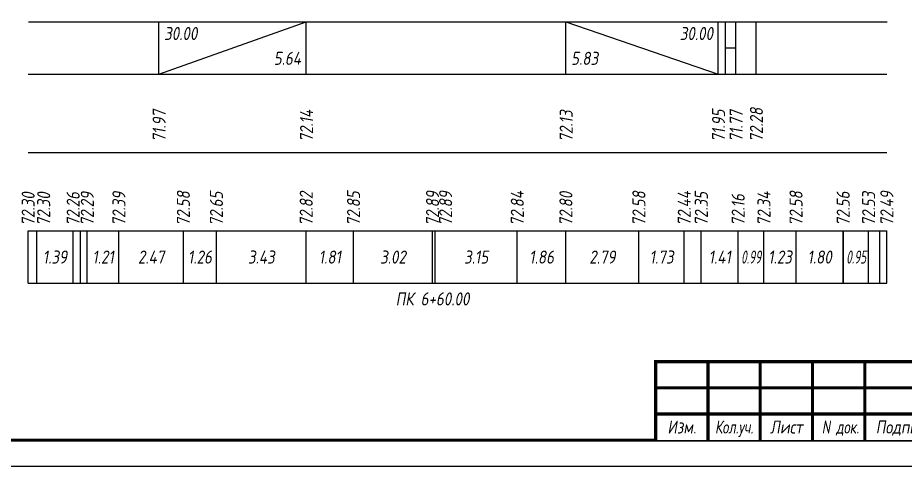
# Model space of a CAD drawing. Extents: x -717 to 1451, y -133302 to 233.
# Drawn here: x 78 to 247.7, y -10502.4 to -10416.7 of the extents above; entities that cross this region are included whole.
import ezdxf
from ezdxf.enums import TextEntityAlignment as Align

# ---------------------------------------------------------------- set-up
doc = ezdxf.new("R2010")
doc.units = 0
for name, color, linetype in [('Зарамочное оформление', 7, 'Continuous'), ('Код_510', 7, 'Continuous'), ('Код_516', 1, 'Continuous'), ('Подписи поперечников', 7, 'Continuous'), ('Таблица', 7, 'Continuous')]:
    doc.layers.add(name, color=color, linetype=linetype)
doc.styles.add('М', font='romand.shx', dxfattribs={"width": 0.8, "oblique": 10, "height": 2.5})

# ---------------------------------------------------------------- blocks, each defined once
blk = doc.blocks.new('Штамп')
at = {"linetype": 'Continuous'}
blk.add_wipeout([(199.95, -411.25), (384.95, -411.25), (384.95, -426.25), (199.95, -426.25)], dxfattribs=at).dxf.layer = 'Зарамочное оформление'
at = {"layer": 'Зарамочное оформление', "linetype": 'Continuous', "lineweight": -3, "const_width": 0.6, "flags": 128}
for points in [[(199.95, -426.25), (199.95, -411.25), (384.95, -411.25)], [(209.95, -411.25), (209.95, -426.25)], [(219.95, -411.25), (219.95, -426.25)], [(229.95, -411.25), (229.95, -426.25)], [(239.95, -411.25), (239.95, -426.25)], [(199.95, -416.25), (264.95, -416.25)], [(199.95, -421.25), (264.95, -421.25)]]:
    blk.add_lwpolyline(points, dxfattribs=at)
at = {"layer": 'Зарамочное оформление', "linetype": 'Continuous', "style": 'М', "oblique": 10}
for s, width, p in [('Изм.', 0.8, (204.95, -423.75)), ('Кол.уч.', 0.7, (214.95, -423.75)), ('Лист', 0.8, (224.95, -423.75)), ('N док.', 0.7, (235.28, -423.75)), ('Подпись', 0.8, (247.45, -423.75))]:
    blk.add_text(s, height=2.5, dxfattribs=dict(at, width=width)).set_placement(p, align=Align.MIDDLE_CENTER)
blk = doc.blocks.new('шифр')
blk.add_blockref('Штамп', (0, -10131))

msp = doc.modelspace()

# ---------------------------------------------------------------- linework, layer by layer
at = {"flags": 128}
msp.add_lwpolyline([(-30.054, -10502.421), (389.946, -10502.421), (389.946, -10205.421), (-30.054, -10205.421)], close=True, dxfattribs=at)
at = {"const_width": 0.6, "flags": 128}
msp.add_lwpolyline([(-10.054, -10497.421), (384.946, -10497.421), (384.946, -10210.421), (-10.054, -10210.421)], close=True, dxfattribs=at)
at = {"layer": 'Код_510'}
for p, q in [((79.946, -10467.421), (79.946, -10457.421)), ((81.586, -10467.421), (81.586, -10457.421)), ((88.549, -10467.421), (88.549, -10457.421)), ((89.937, -10467.421), (89.937, -10457.421)), ((91.255, -10467.421), (91.255, -10457.421)), ((97.302, -10467.421), (97.302, -10457.421)), ((109.631, -10467.421), (109.631, -10457.421)), ((115.949, -10467.421), (115.949, -10457.421)), ((133.123, -10467.421), (133.123, -10457.421)), ((142.168, -10467.421), (142.168, -10457.421)), ((157.281, -10467.421), (157.281, -10457.421)), ((157.759, -10467.421), (157.759, -10457.421)), ((173.491, -10467.421), (173.491, -10457.421)), ((182.787, -10467.421), (182.787, -10457.421)), ((196.746, -10467.421), (196.746, -10457.421)), ((205.421, -10467.421), (205.421, -10457.421)), ((208.683, -10467.421), (208.683, -10457.421)), ((215.733, -10467.421), (215.733, -10457.421)), ((220.667, -10467.421), (220.667, -10457.421)), ((226.795, -10467.421), (226.795, -10457.421)), ((235.818, -10467.421), (235.818, -10457.421)), ((235.903, -10467.421), (235.903, -10457.421)), ((240.677, -10467.421), (240.677, -10457.421)), ((242.844, -10467.421), (242.844, -10457.421)), ((244.166, -10467.421), (244.166, -10457.421))]:
    msp.add_line(p, q, dxfattribs=at)
at = {"layer": 'Код_516'}
for p, q in [((104.946, -10427.421), (104.946, -10417.421)), ((104.946, -10427.421), (133.123, -10417.421)), ((133.123, -10427.421), (133.123, -10417.421)), ((182.787, -10427.421), (182.787, -10417.421)), ((182.787, -10417.421), (211.922, -10427.421)), ((211.922, -10427.421), (211.922, -10417.421)), ((213.296, -10427.421), (213.296, -10417.421)), ((215.296, -10427.421), (215.296, -10417.421)), ((219.166, -10427.421), (219.166, -10417.421)), ((213.296, -10422.421), (215.296, -10422.421))]:
    msp.add_line(p, q, dxfattribs=at)
at = {"layer": 'Таблица'}
for p, q in [((80, -10417.421), (244.22, -10417.421)), ((79.946, -10427.421), (244.166, -10427.421)), ((79.946, -10442.421), (244.166, -10442.421)), ((79.946, -10457.421), (244.166, -10457.421)), ((79.946, -10467.421), (244.166, -10467.421))]:
    msp.add_line(p, q, dxfattribs=at)

# ---------------------------------------------------------------- texts
at = {"layer": 'Код_510', "style": 'М', "oblique": 10, "width": 0.8}
for s, p in [('72.30', (79.946, -10456.421)), ('72.30', (82.913, -10456.421)), ('72.26', (88.549, -10456.421)), ('72.29', (91.255, -10456.421)), ('72.39', (97.302, -10456.421)), ('72.58', (109.631, -10456.421)), ('72.65', (115.949, -10456.421)), ('72.82', (133.123, -10456.421)), ('72.85', (142.168, -10456.421)), ('72.89', (157.281, -10456.421)), ('72.89', (159.781, -10456.421)), ('72.84', (173.491, -10456.421)), ('72.80', (182.787, -10456.421)), ('72.58', (196.746, -10456.421)), ('72.44', (205.421, -10456.421)), ('72.35', (208.683, -10456.421)), ('72.34', (220.667, -10456.421)), ('72.58', (226.795, -10456.421)), ('72.56', (235.818, -10456.421)), ('72.53', (240.677, -10456.421)), ('72.49', (244.166, -10456.421)), ('72.16', (215.733, -10456.421))]:
    msp.add_text(s, height=2.5, rotation=90, dxfattribs=at).set_placement(p, align=Align.MIDDLE_LEFT)
at = {"layer": 'Код_510', "style": 'М', "oblique": 10}
for s, width, p in [('1.39', 0.8, (85.068, -10462.421)), ('1.21', 0.8, (94.279, -10462.421)), ('2.47', 0.8, (103.466, -10462.421)), ('1.26', 0.8, (112.79, -10462.421)), ('3.43', 0.8, (124.536, -10462.421)), ('1.81', 0.8, (137.645, -10462.421)), ('3.02', 0.8, (149.724, -10462.421)), ('3.15', 0.8, (165.625, -10462.421)), ('1.86', 0.8, (178.139, -10462.421)), ('2.79', 0.8, (189.767, -10462.421)), ('1.73', 0.8, (201.084, -10462.421)), ('1.41', 0.8, (212.208, -10462.421)), ('0.99', 0.6, (218.2, -10462.421)), ('1.23', 0.8, (223.731, -10462.421)), ('1.80', 0.8, (231.306, -10462.421)), ('0.95', 0.6, (238.29, -10462.421))]:
    msp.add_text(s, height=2.5, dxfattribs=dict(at, width=width)).set_placement(p, align=Align.MIDDLE_CENTER)
at = {"layer": 'Код_516', "style": 'М', "oblique": 10, "width": 0.8}
msp.add_text('30.00', height=2.5, dxfattribs=at).set_placement((105.946, -10418.421), align=Align.TOP_LEFT)
msp.add_text('30.00', height=2.5, dxfattribs=at).set_placement((210.922, -10418.421), align=Align.TOP_RIGHT)
msp.add_text('5.64', height=2.5, dxfattribs=at).set_placement((132.123, -10426.421), align=Align.BOTTOM_RIGHT)
msp.add_text('5.83', height=2.5, dxfattribs=at).set_placement((183.787, -10426.421), align=Align.BOTTOM_LEFT)
for s, p in [('71.97', (105, -10440.371)), ('72.14', (133.177, -10440.371)), ('72.13', (182.842, -10440.371)), ('71.95', (211.976, -10440.371)), ('71.77', (215.35, -10440.371)), ('72.28', (219.22, -10440.371))]:
    msp.add_text(s, height=2.5, rotation=90, dxfattribs=at).set_placement(p, align=Align.MIDDLE_LEFT)
at = {"layer": 'Подписи поперечников', "style": 'М', "oblique": 10, "width": 0.8}
msp.add_text('ПК 6+60.00', height=2.5, dxfattribs=at).set_placement((157.281, -10472.421), align=Align.BOTTOM_CENTER)

# ---------------------------------------------------------------- next in the draw order: block references
msp.add_blockref('шифр', (0, 59.829))

doc.saveas('drawing.dxf')
